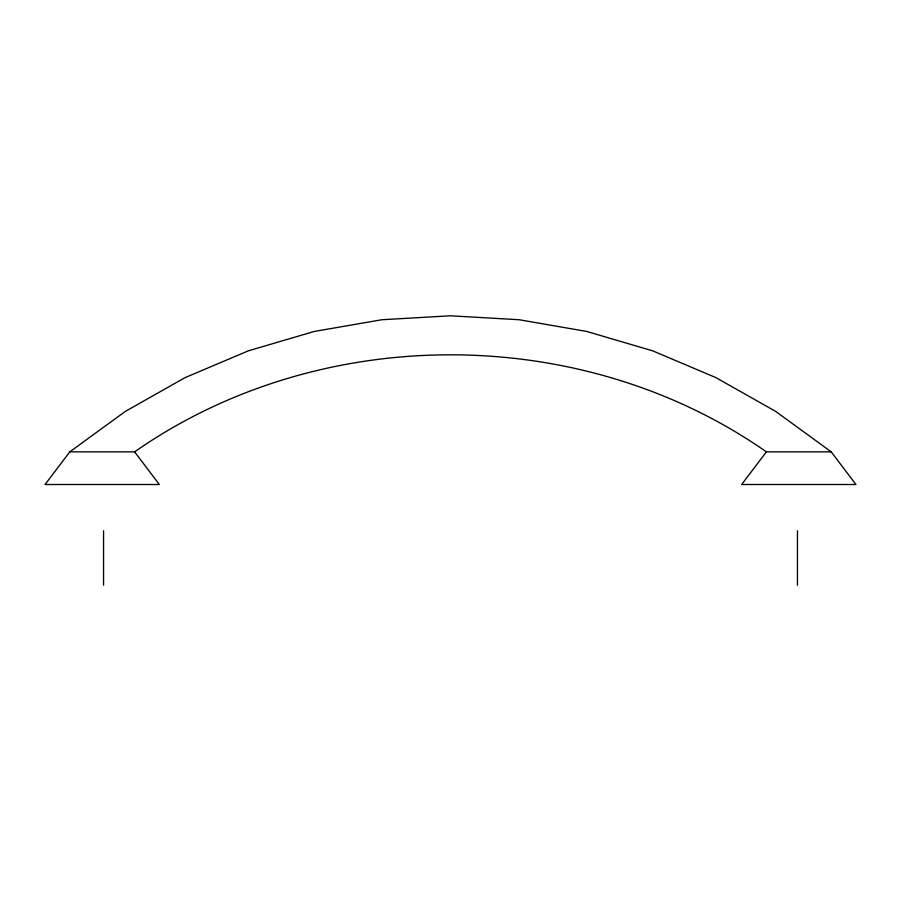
<?xml version="1.0" encoding="UTF-8"?>
<svg xmlns="http://www.w3.org/2000/svg" width="901" height="901" viewBox="0 0 901 901"><rect width="100%" height="100%" fill="white"/><g stroke="black" fill="none" stroke-linecap="round" stroke-linejoin="round"><path stroke-width="1.35" d="M69.782 451.863L45.05 484.513L159.342 484.513L134.609 451.863L69.782 451.863L125.307 411.43L185.099 377.609L248.349 350.838L314.246 331.455L381.923 319.731L450.5 315.8L519.077 319.731L586.754 331.455L652.651 350.838L715.901 377.609L775.693 411.43L831.218 451.863L855.95 484.513L741.658 484.513L766.391 451.863L831.218 451.863M134.609 451.863C319.63 322.468 581.37 322.468 766.391 451.863M797.441 530.779L797.441 585.2M103.559 530.779L103.559 585.2"/></g></svg>
